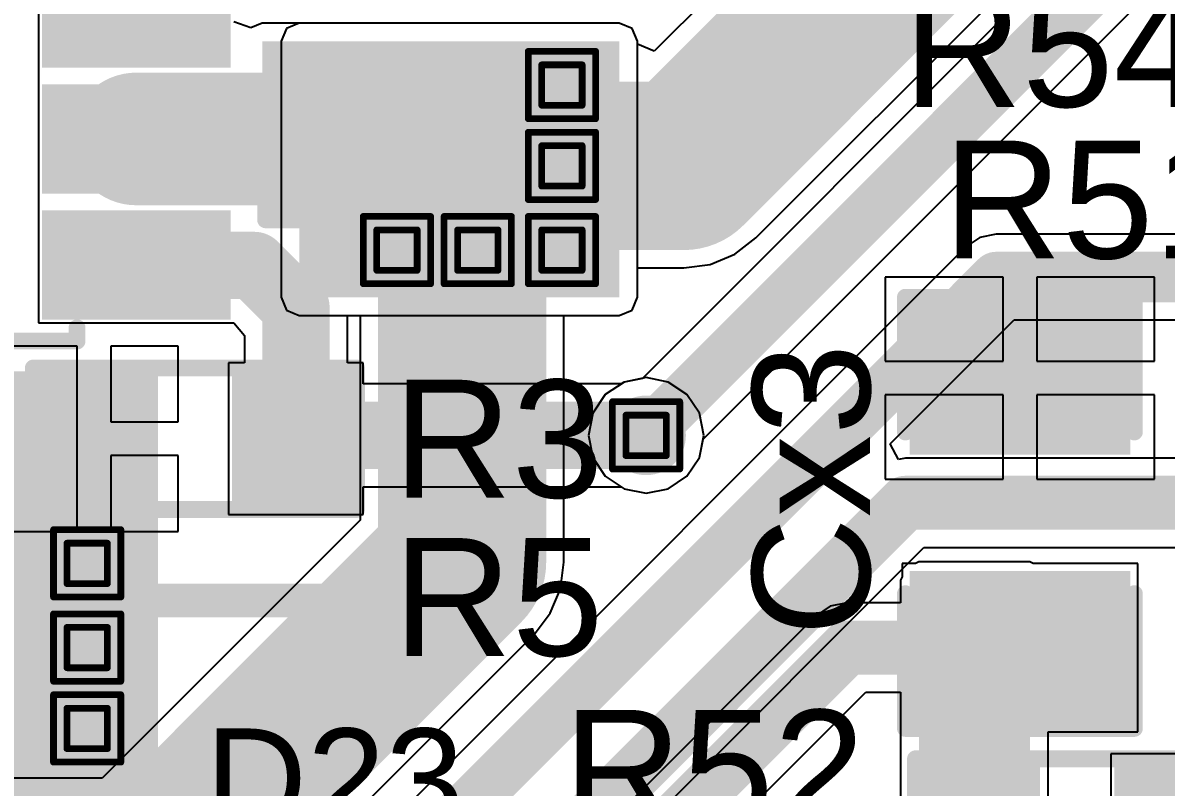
# Model space of a CAD drawing. Header units: inches. Extents: x -0.3 to 9.9, y -0.4 to 5.
# Drawn here: x 1.0019 to 1.3414, y 0.4056 to 0.6325 of the extents above; entities that cross this region are included whole.
import ezdxf

# ---------------------------------------------------------------- set-up
doc = ezdxf.new("R2010")
doc.units = ezdxf.units.IN
doc.header["$MEASUREMENT"] = 0
for name, color, linetype in [('Bottom Layer', 5, 'Continuous'), ('Bottom Solder', 6, 'Continuous'), ('Drill Drawing', 1, 'Continuous'), ('Top Layer', 1, 'Continuous'), ('Top Overlay', 2, 'Continuous'), ('Top Paste', 8, 'Continuous'), ('Top Solder', 216, 'Continuous'), ('Via Holes', 16, 'Continuous')]:
    doc.layers.add(name, color=color, linetype=linetype)
doc.styles.add('Arial', font='', dxfattribs={"height": 0.2})
doc.styles.get('Arial').set_extended_font_data('Arial')

# ---------------------------------------------------------------- blocks, each defined once
blk = doc.blocks.new('R___0603_21')
at = {"layer": 'Top Layer'}
for points in [[(-0.015, 0.0175), (-0.015, -0.0175), (-0.045, -0.0175), (-0.045, 0.0175)], [(0.045, 0.0175), (0.045, -0.0175), (0.015, -0.0175), (0.015, 0.0175)]]:
    blk.add_hatch(color=1, dxfattribs=at).paths.add_polyline_path(points)
at = {"layer": 'Top Paste'}
for points in [[(-0.015, 0.0175), (-0.015, -0.0175), (-0.045, -0.0175), (-0.045, 0.0175)], [(0.045, 0.0175), (0.045, -0.0175), (0.015, -0.0175), (0.015, 0.0175)]]:
    blk.add_hatch(color=8, dxfattribs=at).paths.add_polyline_path(points)
at = {"layer": 'Top Solder'}
for points in [[(-0.011, 0.0215), (-0.011, -0.0215), (-0.049, -0.0215), (-0.049, 0.0215)], [(0.049, 0.0215), (0.049, -0.0215), (0.011, -0.0215), (0.011, 0.0215)]]:
    blk.add_hatch(color=216, dxfattribs=at).paths.add_polyline_path(points)
at = {"layer": 'Top Overlay', "const_width": 0.005}
for points in [[(-0.048, 0.021), (-0.048, -0.021)], [(0.048, 0.021), (-0.048, 0.021)], [(0.048, 0.021), (0.048, -0.021)], [(0.048, -0.021), (-0.048, -0.021)]]:
    blk.add_lwpolyline(points, dxfattribs=at)
at = {"layer": 'Top Overlay', "const_width": 0.0025}
for points in [[(-0.04925, 0.021, 1), (-0.04675, 0.021, 1)], [(-0.04925, 0.021, 1), (-0.04675, 0.021, 1)], [(0.04675, 0.021, 1), (0.04925, 0.021, 1)], [(0.04675, 0.021, 1), (0.04925, 0.021, 1)], [(-0.04925, -0.021, 1), (-0.04675, -0.021, 1)], [(-0.04925, -0.021, 1), (-0.04675, -0.021, 1)], [(0.04675, -0.021, 1), (0.04925, -0.021, 1)], [(0.04675, -0.021, 1), (0.04925, -0.021, 1)]]:
    blk.add_lwpolyline(points, format="xyb", close=True, dxfattribs=at)
blk = doc.blocks.new('C___0805_25')
at = {"layer": 'Top Layer'}
for points in [[(-0.06, 0.03), (-0.02, 0.03), (-0.02, -0.03), (-0.06, -0.03)], [(0.02, 0.03), (0.06, 0.03), (0.06, -0.03), (0.02, -0.03)]]:
    blk.add_hatch(color=1, dxfattribs=at).paths.add_polyline_path(points)
at = {"layer": 'Top Paste'}
for points in [[(-0.06, 0.03), (-0.02, 0.03), (-0.02, -0.03), (-0.06, -0.03)], [(0.02, 0.03), (0.06, 0.03), (0.06, -0.03), (0.02, -0.03)]]:
    blk.add_hatch(color=8, dxfattribs=at).paths.add_polyline_path(points)
at = {"layer": 'Top Solder'}
for points in [[(-0.06276, 0.03276), (-0.01724, 0.03276), (-0.01724, -0.03276), (-0.06276, -0.03276)], [(0.01724, 0.03276), (0.06276, 0.03276), (0.06276, -0.03276), (0.01724, -0.03276)]]:
    blk.add_hatch(color=216, dxfattribs=at).paths.add_polyline_path(points)
at = {"layer": 'Top Overlay', "const_width": 0.005}
for points in [[(-0.024, 0.034), (-0.064, 0.034)], [(-0.064, -0.034), (-0.064, 0.034)], [(0.064, 0.034), (0.024, 0.034)], [(0.064, -0.034), (0.064, 0.034)], [(-0.024, -0.034), (-0.064, -0.034)], [(0.064, -0.034), (0.024, -0.034)]]:
    blk.add_lwpolyline(points, dxfattribs=at)
at = {"layer": 'Top Overlay', "const_width": 0.0025}
for points in [[(-0.06525, 0.034, 1), (-0.06275, 0.034, 1)], [(-0.06525, 0.034, 1), (-0.06275, 0.034, 1)], [(-0.02525, 0.034, 1), (-0.02275, 0.034, 1)], [(0.02275, 0.034, 1), (0.02525, 0.034, 1)], [(0.06275, 0.034, 1), (0.06525, 0.034, 1)], [(0.06275, 0.034, 1), (0.06525, 0.034, 1)], [(-0.06525, -0.034, 1), (-0.06275, -0.034, 1)], [(-0.06525, -0.034, 1), (-0.06275, -0.034, 1)], [(-0.02525, -0.034, 1), (-0.02275, -0.034, 1)], [(0.02275, -0.034, 1), (0.02525, -0.034, 1)], [(0.06275, -0.034, 1), (0.06525, -0.034, 1)], [(0.06275, -0.034, 1), (0.06525, -0.034, 1)]]:
    blk.add_lwpolyline(points, format="xyb", close=True, dxfattribs=at)
blk = doc.blocks.new('C___0805_44')
at = {"layer": 'Top Layer'}
for points in [[(-0.06, 0.03), (-0.02, 0.03), (-0.02, -0.03), (-0.06, -0.03)], [(0.02, 0.03), (0.06, 0.03), (0.06, -0.03), (0.02, -0.03)]]:
    blk.add_hatch(color=1, dxfattribs=at).paths.add_polyline_path(points)
at = {"layer": 'Top Paste'}
for points in [[(-0.06, 0.03), (-0.02, 0.03), (-0.02, -0.03), (-0.06, -0.03)], [(0.02, 0.03), (0.06, 0.03), (0.06, -0.03), (0.02, -0.03)]]:
    blk.add_hatch(color=8, dxfattribs=at).paths.add_polyline_path(points)
at = {"layer": 'Top Solder'}
for points in [[(-0.06276, 0.03276), (-0.01724, 0.03276), (-0.01724, -0.03276), (-0.06276, -0.03276)], [(0.01724, 0.03276), (0.06276, 0.03276), (0.06276, -0.03276), (0.01724, -0.03276)]]:
    blk.add_hatch(color=216, dxfattribs=at).paths.add_polyline_path(points)
at = {"layer": 'Top Overlay', "const_width": 0.005}
for points in [[(-0.064, -0.034), (-0.064, 0.034)], [(-0.024, 0.034), (-0.064, 0.034)], [(0.064, 0.034), (0.024, 0.034)], [(0.064, -0.034), (0.064, 0.034)], [(-0.024, -0.034), (-0.064, -0.034)], [(0.064, -0.034), (0.024, -0.034)]]:
    blk.add_lwpolyline(points, dxfattribs=at)
at = {"layer": 'Top Overlay', "const_width": 0.0025}
for points in [[(-0.06525, 0.034, 1), (-0.06275, 0.034, 1)], [(-0.06525, 0.034, 1), (-0.06275, 0.034, 1)], [(-0.02525, 0.034, 1), (-0.02275, 0.034, 1)], [(0.02275, 0.034, 1), (0.02525, 0.034, 1)], [(0.06275, 0.034, 1), (0.06525, 0.034, 1)], [(0.06275, 0.034, 1), (0.06525, 0.034, 1)], [(-0.06525, -0.034, 1), (-0.06275, -0.034, 1)], [(-0.06525, -0.034, 1), (-0.06275, -0.034, 1)], [(-0.02525, -0.034, 1), (-0.02275, -0.034, 1)], [(0.02275, -0.034, 1), (0.02525, -0.034, 1)], [(0.06275, -0.034, 1), (0.06525, -0.034, 1)], [(0.06275, -0.034, 1), (0.06525, -0.034, 1)]]:
    blk.add_lwpolyline(points, format="xyb", close=True, dxfattribs=at)
blk = doc.blocks.new('SOT_23_6_57')
at = {"layer": 'Top Layer'}
for points in [[(-0.07559, 0.04961), (-0.02756, 0.04961), (-0.02756, 0.0252), (-0.07559, 0.0252)], [(0.02756, 0.04961), (0.07559, 0.04961), (0.07559, 0.0252), (0.02756, 0.0252)], [(-0.07559, 0.0122), (-0.02756, 0.0122), (-0.02756, -0.0122), (-0.07559, -0.0122)], [(0.02756, 0.0122), (0.07559, 0.0122), (0.07559, -0.0122), (0.02756, -0.0122)], [(-0.07559, -0.0252), (-0.02756, -0.0252), (-0.02756, -0.04961), (-0.07559, -0.04961)], [(0.02756, -0.0252), (0.07559, -0.0252), (0.07559, -0.04961), (0.02756, -0.04961)]]:
    blk.add_hatch(color=1, dxfattribs=at).paths.add_polyline_path(points)
at = {"layer": 'Top Paste'}
for points in [[(-0.07559, 0.04961), (-0.02756, 0.04961), (-0.02756, 0.0252), (-0.07559, 0.0252)], [(0.02756, 0.04961), (0.07559, 0.04961), (0.07559, 0.0252), (0.02756, 0.0252)], [(-0.07559, 0.0122), (-0.02756, 0.0122), (-0.02756, -0.0122), (-0.07559, -0.0122)], [(0.02756, 0.0122), (0.07559, 0.0122), (0.07559, -0.0122), (0.02756, -0.0122)], [(-0.07559, -0.0252), (-0.02756, -0.0252), (-0.02756, -0.04961), (-0.07559, -0.04961)], [(0.02756, -0.0252), (0.07559, -0.0252), (0.07559, -0.04961), (0.02756, -0.04961)]]:
    blk.add_hatch(color=8, dxfattribs=at).paths.add_polyline_path(points)
at = {"layer": 'Top Solder'}
for points in [[(-0.07959, 0.05361), (-0.02356, 0.05361), (-0.02356, 0.0212), (-0.07959, 0.0212)], [(0.02356, 0.05361), (0.07959, 0.05361), (0.07959, 0.0212), (0.02356, 0.0212)], [(-0.07959, 0.0162), (-0.02356, 0.0162), (-0.02356, -0.0162), (-0.07959, -0.0162)], [(0.02356, 0.0162), (0.07959, 0.0162), (0.07959, -0.0162), (0.02356, -0.0162)], [(-0.07959, -0.0212), (-0.02356, -0.0212), (-0.02356, -0.05361), (-0.07959, -0.05361)], [(0.02356, -0.0212), (0.07959, -0.0212), (0.07959, -0.05361), (0.02356, -0.05361)]]:
    blk.add_hatch(color=216, dxfattribs=at).paths.add_polyline_path(points)
at = {"layer": 'Top Overlay', "const_width": 0.005}
for points in [[(-0.035, 0.06), (0.034, 0.06)], [(-0.035, 0.05606), (-0.035, 0.06)], [(0.034, 0.05606), (0.034, 0.06)], [(-0.086, 0.043), (-0.081, 0.038)], [(-0.086, 0.033), (-0.086, 0.043)], [(-0.086, 0.033), (-0.081, 0.038)], [(-0.035, -0.06), (-0.035, -0.05606)], [(0.034, -0.06), (0.034, -0.05606)], [(-0.035, -0.06), (0.034, -0.06)]]:
    blk.add_lwpolyline(points, dxfattribs=at)
at = {"layer": 'Top Overlay', "const_width": 0.0025}
for points in [[(-0.03625, 0.06, 1), (-0.03375, 0.06, 1)], [(-0.03625, 0.06, 1), (-0.03375, 0.06, 1)], [(0.03275, 0.06, 1), (0.03525, 0.06, 1)], [(0.03275, 0.06, 1), (0.03525, 0.06, 1)], [(-0.03625, 0.05606, 1), (-0.03375, 0.05606, 1)], [(0.03275, 0.05606, 1), (0.03525, 0.05606, 1)], [(-0.08725, 0.043, 1), (-0.08475, 0.043, 1)], [(-0.08725, 0.043, 1), (-0.08475, 0.043, 1)], [(-0.08225, 0.038, 1), (-0.07975, 0.038, 1)], [(-0.08225, 0.038, 1), (-0.07975, 0.038, 1)], [(-0.08725, 0.033, 1), (-0.08475, 0.033, 1)], [(-0.08725, 0.033, 1), (-0.08475, 0.033, 1)], [(-0.03625, -0.05606, 1), (-0.03375, -0.05606, 1)], [(0.03275, -0.05606, 1), (0.03525, -0.05606, 1)], [(-0.03625, -0.06, 1), (-0.03375, -0.06, 1)], [(-0.03625, -0.06, 1), (-0.03375, -0.06, 1)], [(0.03275, -0.06, 1), (0.03525, -0.06, 1)], [(0.03275, -0.06, 1), (0.03525, -0.06, 1)]]:
    blk.add_lwpolyline(points, format="xyb", close=True, dxfattribs=at)
blk = doc.blocks.new('R___0603_101')
at = {"layer": 'Top Layer'}
for points in [[(-0.015, 0.0175), (-0.015, -0.0175), (-0.045, -0.0175), (-0.045, 0.0175)], [(0.045, 0.0175), (0.045, -0.0175), (0.015, -0.0175), (0.015, 0.0175)]]:
    blk.add_hatch(color=1, dxfattribs=at).paths.add_polyline_path(points)
at = {"layer": 'Top Paste'}
for points in [[(-0.015, 0.0175), (-0.015, -0.0175), (-0.045, -0.0175), (-0.045, 0.0175)], [(0.045, 0.0175), (0.045, -0.0175), (0.015, -0.0175), (0.015, 0.0175)]]:
    blk.add_hatch(color=8, dxfattribs=at).paths.add_polyline_path(points)
at = {"layer": 'Top Solder'}
for points in [[(-0.011, 0.0215), (-0.011, -0.0215), (-0.049, -0.0215), (-0.049, 0.0215)], [(0.049, 0.0215), (0.049, -0.0215), (0.011, -0.0215), (0.011, 0.0215)]]:
    blk.add_hatch(color=216, dxfattribs=at).paths.add_polyline_path(points)
at = {"layer": 'Top Overlay', "const_width": 0.005}
for points in [[(-0.048, 0.021), (0.048, 0.021)], [(-0.048, -0.021), (-0.048, 0.021)], [(0.048, -0.021), (0.048, 0.021)], [(-0.048, -0.021), (0.048, -0.021)]]:
    blk.add_lwpolyline(points, dxfattribs=at)
at = {"layer": 'Top Overlay', "const_width": 0.0025}
for points in [[(-0.04925, 0.021, 1), (-0.04675, 0.021, 1)], [(-0.04925, 0.021, 1), (-0.04675, 0.021, 1)], [(0.04675, 0.021, 1), (0.04925, 0.021, 1)], [(0.04675, 0.021, 1), (0.04925, 0.021, 1)], [(-0.04925, -0.021, 1), (-0.04675, -0.021, 1)], [(-0.04925, -0.021, 1), (-0.04675, -0.021, 1)], [(0.04675, -0.021, 1), (0.04925, -0.021, 1)], [(0.04675, -0.021, 1), (0.04925, -0.021, 1)]]:
    blk.add_lwpolyline(points, format="xyb", close=True, dxfattribs=at)

msp = doc.modelspace()

# ---------------------------------------------------------------- hatches: boundary and pattern name
at = {"layer": 'Bottom Layer'}
msp.add_hatch(color=5, dxfattribs=at).paths.add_polyline_path([(1.084, 0.551), (1.179, 0.551), (1.179, 0.627), (1.084, 0.627)])
h = msp.add_hatch(color=5, dxfattribs=at)
edge = h.paths.add_edge_path()
edge.add_arc((1.162, 0.614), 0.01181, 0, 360)
h = msp.add_hatch(color=5, dxfattribs=at)
edge = h.paths.add_edge_path()
edge.add_arc((1.162, 0.59), 0.01181, 0, 360)
h = msp.add_hatch(color=5, dxfattribs=at)
edge = h.paths.add_edge_path()
edge.add_arc((1.113, 0.565), 0.01181, 0, 360)
h = msp.add_hatch(color=5, dxfattribs=at)
edge = h.paths.add_edge_path()
edge.add_arc((1.137, 0.565), 0.01181, 0, 360)
h = msp.add_hatch(color=5, dxfattribs=at)
edge = h.paths.add_edge_path()
edge.add_arc((1.162, 0.565), 0.01181, 0, 360)
h = msp.add_hatch(color=5, dxfattribs=at)
edge = h.paths.add_edge_path()
edge.add_arc((1.187, 0.51), 0.01181, 0, 360)
h = msp.add_hatch(color=5, dxfattribs=at)
edge = h.paths.add_edge_path()
edge.add_arc((1.021, 0.472), 0.01181, 0, 360)
h = msp.add_hatch(color=5, dxfattribs=at)
edge = h.paths.add_edge_path()
edge.add_arc((1.021, 0.447), 0.01181, 0, 360)
h = msp.add_hatch(color=5, dxfattribs=at)
edge = h.paths.add_edge_path()
edge.add_arc((1.021, 0.423), 0.01181, 0, 360)
at = {"layer": 'Bottom Solder'}
h = msp.add_hatch(color=6, dxfattribs=at)
edge = h.paths.add_edge_path()
edge.add_arc((1.162, 0.614), 0.00591, 0, 360)
h = msp.add_hatch(color=6, dxfattribs=at)
edge = h.paths.add_edge_path()
edge.add_arc((1.162, 0.59), 0.00591, 0, 360)
h = msp.add_hatch(color=6, dxfattribs=at)
edge = h.paths.add_edge_path()
edge.add_arc((1.113, 0.565), 0.00591, 0, 360)
h = msp.add_hatch(color=6, dxfattribs=at)
edge = h.paths.add_edge_path()
edge.add_arc((1.137, 0.565), 0.00591, 0, 360)
h = msp.add_hatch(color=6, dxfattribs=at)
edge = h.paths.add_edge_path()
edge.add_arc((1.162, 0.565), 0.00591, 0, 360)
h = msp.add_hatch(color=6, dxfattribs=at)
edge = h.paths.add_edge_path()
edge.add_arc((1.187, 0.51), 0.00591, 0, 360)
h = msp.add_hatch(color=6, dxfattribs=at)
edge = h.paths.add_edge_path()
edge.add_arc((1.021, 0.472), 0.00591, 0, 360)
h = msp.add_hatch(color=6, dxfattribs=at)
edge = h.paths.add_edge_path()
edge.add_arc((1.021, 0.447), 0.00591, 0, 360)
h = msp.add_hatch(color=6, dxfattribs=at)
edge = h.paths.add_edge_path()
edge.add_arc((1.021, 0.423), 0.00591, 0, 360)
at = {"layer": 'Top Layer'}
for points in [[(1.179, 0.627), (1.073, 0.627), (1.073, 0.577), (1.179, 0.577)], [(1.098, 0.551), (1.179, 0.551), (1.179, 0.586), (1.098, 0.586)], [(0.951, 0.409), (1.042, 0.409), (1.042, 0.529), (0.951, 0.529)], [(0.929, 0.479), (0.929, 0.332), (1.04195, 0.332), (1.04195, 0.479)], [(1.301, 0.374), (1.301, 0.467), (1.268, 0.467), (1.268, 0.374)]]:
    msp.add_hatch(color=1, dxfattribs=at).paths.add_polyline_path(points)
h = msp.add_hatch(color=1, dxfattribs=at)
edge = h.paths.add_edge_path()
edge.add_arc((1.162, 0.614), 0.01181, 0, 360)
h = msp.add_hatch(color=1, dxfattribs=at)
edge = h.paths.add_edge_path()
edge.add_arc((1.162, 0.59), 0.01181, 0, 360)
h = msp.add_hatch(color=1, dxfattribs=at)
edge = h.paths.add_edge_path()
edge.add_arc((1.113, 0.565), 0.01181, 0, 360)
h = msp.add_hatch(color=1, dxfattribs=at)
edge = h.paths.add_edge_path()
edge.add_arc((1.137, 0.565), 0.01181, 0, 360)
h = msp.add_hatch(color=1, dxfattribs=at)
edge = h.paths.add_edge_path()
edge.add_arc((1.162, 0.565), 0.01181, 0, 360)
h = msp.add_hatch(color=1, dxfattribs=at)
edge = h.paths.add_edge_path()
edge.add_arc((1.187, 0.51), 0.01181, 0, 360)
h = msp.add_hatch(color=1, dxfattribs=at)
edge = h.paths.add_edge_path()
edge.add_arc((1.021, 0.472), 0.01181, 0, 360)
h = msp.add_hatch(color=1, dxfattribs=at)
edge = h.paths.add_edge_path()
edge.add_arc((1.021, 0.447), 0.01181, 0, 360)
h = msp.add_hatch(color=1, dxfattribs=at)
edge = h.paths.add_edge_path()
edge.add_arc((1.021, 0.423), 0.01181, 0, 360)
at = {"layer": 'Top Solder'}
h = msp.add_hatch(color=216, dxfattribs=at)
edge = h.paths.add_edge_path()
edge.add_arc((1.162, 0.614), 0.00591, 0, 360)
h = msp.add_hatch(color=216, dxfattribs=at)
edge = h.paths.add_edge_path()
edge.add_arc((1.162, 0.59), 0.00591, 0, 360)
h = msp.add_hatch(color=216, dxfattribs=at)
edge = h.paths.add_edge_path()
edge.add_arc((1.113, 0.565), 0.00591, 0, 360)
h = msp.add_hatch(color=216, dxfattribs=at)
edge = h.paths.add_edge_path()
edge.add_arc((1.137, 0.565), 0.00591, 0, 360)
h = msp.add_hatch(color=216, dxfattribs=at)
edge = h.paths.add_edge_path()
edge.add_arc((1.162, 0.565), 0.00591, 0, 360)
h = msp.add_hatch(color=216, dxfattribs=at)
edge = h.paths.add_edge_path()
edge.add_arc((1.187, 0.51), 0.00591, 0, 360)
h = msp.add_hatch(color=216, dxfattribs=at)
edge = h.paths.add_edge_path()
edge.add_arc((1.021, 0.472), 0.00591, 0, 360)
h = msp.add_hatch(color=216, dxfattribs=at)
edge = h.paths.add_edge_path()
edge.add_arc((1.021, 0.447), 0.00591, 0, 360)
h = msp.add_hatch(color=216, dxfattribs=at)
edge = h.paths.add_edge_path()
edge.add_arc((1.021, 0.423), 0.00591, 0, 360)
at = {"layer": 'Via Holes'}
h = msp.add_hatch(color=7, dxfattribs=at)
edge = h.paths.add_edge_path()
edge.add_arc((1.162, 0.614), 0.00591, 0, 360)
h = msp.add_hatch(color=7, dxfattribs=at)
edge = h.paths.add_edge_path()
edge.add_arc((1.162, 0.59), 0.00591, 0, 360)
h = msp.add_hatch(color=7, dxfattribs=at)
edge = h.paths.add_edge_path()
edge.add_arc((1.113, 0.565), 0.00591, 0, 360)
h = msp.add_hatch(color=7, dxfattribs=at)
edge = h.paths.add_edge_path()
edge.add_arc((1.137, 0.565), 0.00591, 0, 360)
h = msp.add_hatch(color=7, dxfattribs=at)
edge = h.paths.add_edge_path()
edge.add_arc((1.162, 0.565), 0.00591, 0, 360)
h = msp.add_hatch(color=7, dxfattribs=at)
edge = h.paths.add_edge_path()
edge.add_arc((1.187, 0.51), 0.00591, 0, 360)
h = msp.add_hatch(color=7, dxfattribs=at)
edge = h.paths.add_edge_path()
edge.add_arc((1.021, 0.472), 0.00591, 0, 360)
h = msp.add_hatch(color=7, dxfattribs=at)
edge = h.paths.add_edge_path()
edge.add_arc((1.021, 0.447), 0.00591, 0, 360)
h = msp.add_hatch(color=7, dxfattribs=at)
edge = h.paths.add_edge_path()
edge.add_arc((1.021, 0.423), 0.00591, 0, 360)

# ---------------------------------------------------------------- linework, layer by layer
at = {"layer": 'Bottom Layer'}
for p, q in [((1.25774, 0.69236), (1.18941, 0.62403)), ((1.32626, 0.66728), (1.1859, 0.52692)), ((1.21957, 0.5686), (1.3094, 0.65843)), ((1.20392, 0.5089), (1.34801, 0.65299)), ((1.084, 0.63241), (1.08017, 0.63083)), ((1.179, 0.63241), (1.084, 0.63241)), ((1.18283, 0.63083), (1.179, 0.63241)), ((1.08017, 0.63083), (1.07859, 0.627)), ((1.18441, 0.627), (1.18283, 0.63083)), ((1.07859, 0.627), (1.07859, 0.551)), ((1.18441, 0.6261), (1.18441, 0.627)), ((1.18941, 0.62403), (1.18441, 0.6261)), ((1.2133, 0.5638), (1.21957, 0.5686)), ((1.28612, 0.56877), (1.28199, 0.56601)), ((1.291, 0.56974), (1.28612, 0.56877)), ((1.46482, 0.56974), (1.291, 0.56974)), ((1.28199, 0.56601), (1.09499, 0.37901)), ((1.20601, 0.56077), (1.2133, 0.5638)), ((1.19817, 0.55974), (1.20601, 0.56077)), ((1.18441, 0.551), (1.18441, 0.55974)), ((1.18441, 0.55974), (1.19817, 0.55974)), ((1.07859, 0.551), (1.08017, 0.54717)), ((1.18283, 0.54717), (1.18441, 0.551)), ((1.08017, 0.54717), (1.084, 0.54559)), ((1.179, 0.54559), (1.18283, 0.54717)), ((1.084, 0.54559), (1.10206, 0.54559)), ((1.10206, 0.54559), (1.10206, 0.48485)), ((1.16257, 0.47232), (1.16257, 0.54559)), ((1.16257, 0.54559), (1.179, 0.54559)), ((1.25948, 0.50745), (1.29628, 0.54426)), ((1.29628, 0.54426), (1.46482, 0.54426)), ((1.1859, 0.52692), (1.18044, 0.52584)), ((1.18044, 0.52584), (1.17488, 0.52212)), ((1.17488, 0.52212), (1.17116, 0.51656)), ((1.17116, 0.51656), (1.16986, 0.51)), ((1.16986, 0.51), (1.17116, 0.50344)), ((1.20284, 0.50344), (1.20392, 0.5089)), ((1.26194, 0.50284), (1.25948, 0.50745)), ((1.17116, 0.50344), (1.17488, 0.49788)), ((1.19912, 0.49788), (1.20284, 0.50344)), ((1.264, 0.50325), (1.26194, 0.50284)), ((1.48151, 0.50325), (1.264, 0.50325)), ((1.17488, 0.49788), (1.18044, 0.49416)), ((1.19356, 0.49416), (1.19912, 0.49788)), ((1.18044, 0.49416), (1.187, 0.49286)), ((1.187, 0.49286), (1.19356, 0.49416)), ((1.10206, 0.48485), (1.02541, 0.40821)), ((1.16625, 0.37351), (1.26949, 0.47675)), ((1.26949, 0.47675), (1.41649, 0.47675)), ((1.16154, 0.46448), (1.16257, 0.47232)), ((1.15852, 0.45719), (1.16154, 0.46448)), ((1.15371, 0.45092), (1.15852, 0.45719)), ((1.05934, 0.35655), (1.15371, 0.45092)), ((1.02541, 0.40821), (0.88661, 0.40821))]:
    msp.add_line(p, q, dxfattribs=at)
for points, const_width in [([(1.19817, 0.59), (1.288, 0.67983)], 0.05), ([(1.187, 0.51), (1.339, 0.662)], 0.015), ([(1.162, 0.59), (1.19817, 0.59)], 0.05), ([(1.13232, 0.47232), (1.13232, 0.583)], 0.05), ([(1.104, 0.37), (1.291, 0.557)], 0.015), ([(1.291, 0.557), (1.476, 0.557)], 0.015), ([(1.03795, 0.37795), (1.13232, 0.47232)], 0.05), ([(1.153, 0.379), (1.264, 0.49)], 0.016), ([(1.264, 0.49), (1.487, 0.49)], 0.016)]:
    msp.add_lwpolyline(points, dxfattribs=dict(at, const_width=const_width))
for points, const_width in [([(1.1495, 0.59, 1), (1.1745, 0.59, 1)], 0.025), ([(1.18568, 0.59, 1), (1.21067, 0.59, 1)], 0.025), ([(1.18568, 0.59, 1), (1.21067, 0.59, 1)], 0.025), ([(1.11982, 0.583, 1), (1.14482, 0.583, 1)], 0.025), ([(1.28725, 0.557, 1), (1.29475, 0.557, 1)], 0.0075), ([(1.28725, 0.557, 1), (1.29475, 0.557, 1)], 0.0075), ([(1.18325, 0.51, 1), (1.19075, 0.51, 1)], 0.0075), ([(1.11982, 0.47232, 1), (1.14482, 0.47232, 1)], 0.025), ([(1.11982, 0.47232, 1), (1.14482, 0.47232, 1)], 0.025), ([(1.26, 0.49, 1), (1.268, 0.49, 1)], 0.008), ([(1.26, 0.49, 1), (1.268, 0.49, 1)], 0.008)]:
    msp.add_lwpolyline(points, format="xyb", close=True, dxfattribs=dict(at, const_width=const_width))
at = {"layer": 'Drill Drawing', "const_width": 0.002}
for points in [[(1.152, 0.624), (1.172, 0.624)], [(1.152, 0.604), (1.152, 0.624)], [(1.172, 0.604), (1.172, 0.624)], [(1.156, 0.62), (1.168, 0.62)], [(1.156, 0.608), (1.156, 0.62)], [(1.168, 0.608), (1.168, 0.62)], [(1.156, 0.608), (1.168, 0.608)], [(1.152, 0.604), (1.172, 0.604)], [(1.152, 0.6), (1.172, 0.6)], [(1.152, 0.58), (1.152, 0.6)], [(1.172, 0.58), (1.172, 0.6)], [(1.156, 0.596), (1.168, 0.596)], [(1.156, 0.584), (1.156, 0.596)], [(1.168, 0.584), (1.168, 0.596)], [(1.156, 0.584), (1.168, 0.584)], [(1.152, 0.58), (1.172, 0.58)], [(1.103, 0.575), (1.123, 0.575)], [(1.103, 0.555), (1.103, 0.575)], [(1.123, 0.555), (1.123, 0.575)], [(1.127, 0.575), (1.147, 0.575)], [(1.127, 0.555), (1.127, 0.575)], [(1.147, 0.555), (1.147, 0.575)], [(1.152, 0.575), (1.172, 0.575)], [(1.152, 0.555), (1.152, 0.575)], [(1.172, 0.555), (1.172, 0.575)], [(1.107, 0.571), (1.119, 0.571)], [(1.107, 0.559), (1.107, 0.571)], [(1.119, 0.559), (1.119, 0.571)], [(1.131, 0.571), (1.143, 0.571)], [(1.131, 0.559), (1.131, 0.571)], [(1.143, 0.559), (1.143, 0.571)], [(1.156, 0.571), (1.168, 0.571)], [(1.156, 0.559), (1.156, 0.571)], [(1.168, 0.559), (1.168, 0.571)], [(1.107, 0.559), (1.119, 0.559)], [(1.131, 0.559), (1.143, 0.559)], [(1.156, 0.559), (1.168, 0.559)], [(1.103, 0.555), (1.123, 0.555)], [(1.127, 0.555), (1.147, 0.555)], [(1.152, 0.555), (1.172, 0.555)], [(1.177, 0.52), (1.197, 0.52)], [(1.177, 0.5), (1.177, 0.52)], [(1.197, 0.5), (1.197, 0.52)], [(1.181, 0.516), (1.193, 0.516)], [(1.181, 0.504), (1.181, 0.516)], [(1.193, 0.504), (1.193, 0.516)], [(1.181, 0.504), (1.193, 0.504)], [(1.177, 0.5), (1.197, 0.5)], [(1.011, 0.482), (1.031, 0.482)], [(1.011, 0.462), (1.011, 0.482)], [(1.031, 0.462), (1.031, 0.482)], [(1.015, 0.478), (1.027, 0.478)], [(1.015, 0.466), (1.015, 0.478)], [(1.027, 0.466), (1.027, 0.478)], [(1.015, 0.466), (1.027, 0.466)], [(1.011, 0.462), (1.031, 0.462)], [(1.011, 0.457), (1.031, 0.457)], [(1.011, 0.437), (1.011, 0.457)], [(1.031, 0.437), (1.031, 0.457)], [(1.015, 0.453), (1.027, 0.453)], [(1.015, 0.441), (1.015, 0.453)], [(1.027, 0.441), (1.027, 0.453)], [(1.015, 0.441), (1.027, 0.441)], [(1.011, 0.437), (1.031, 0.437)], [(1.011, 0.433), (1.031, 0.433)], [(1.011, 0.413), (1.011, 0.433)], [(1.031, 0.413), (1.031, 0.433)], [(1.015, 0.429), (1.027, 0.429)], [(1.015, 0.417), (1.015, 0.429)], [(1.027, 0.417), (1.027, 0.429)], [(1.015, 0.417), (1.027, 0.417)], [(1.011, 0.413), (1.031, 0.413)]]:
    msp.add_lwpolyline(points, dxfattribs=at)
at = {"layer": 'Drill Drawing', "const_width": 0.001}
for points in [[(1.1515, 0.624, 1), (1.1525, 0.624, 1)], [(1.1515, 0.624, 1), (1.1525, 0.624, 1)], [(1.1715, 0.624, 1), (1.1725, 0.624, 1)], [(1.1715, 0.624, 1), (1.1725, 0.624, 1)], [(1.1555, 0.62, 1), (1.1565, 0.62, 1)], [(1.1555, 0.62, 1), (1.1565, 0.62, 1)], [(1.1675, 0.62, 1), (1.1685, 0.62, 1)], [(1.1675, 0.62, 1), (1.1685, 0.62, 1)], [(1.1555, 0.608, 1), (1.1565, 0.608, 1)], [(1.1555, 0.608, 1), (1.1565, 0.608, 1)], [(1.1675, 0.608, 1), (1.1685, 0.608, 1)], [(1.1675, 0.608, 1), (1.1685, 0.608, 1)], [(1.1515, 0.604, 1), (1.1525, 0.604, 1)], [(1.1515, 0.604, 1), (1.1525, 0.604, 1)], [(1.1715, 0.604, 1), (1.1725, 0.604, 1)], [(1.1715, 0.604, 1), (1.1725, 0.604, 1)], [(1.1515, 0.6, 1), (1.1525, 0.6, 1)], [(1.1515, 0.6, 1), (1.1525, 0.6, 1)], [(1.1715, 0.6, 1), (1.1725, 0.6, 1)], [(1.1715, 0.6, 1), (1.1725, 0.6, 1)], [(1.1555, 0.596, 1), (1.1565, 0.596, 1)], [(1.1555, 0.596, 1), (1.1565, 0.596, 1)], [(1.1675, 0.596, 1), (1.1685, 0.596, 1)], [(1.1675, 0.596, 1), (1.1685, 0.596, 1)], [(1.1555, 0.584, 1), (1.1565, 0.584, 1)], [(1.1555, 0.584, 1), (1.1565, 0.584, 1)], [(1.1675, 0.584, 1), (1.1685, 0.584, 1)], [(1.1675, 0.584, 1), (1.1685, 0.584, 1)], [(1.1515, 0.58, 1), (1.1525, 0.58, 1)], [(1.1515, 0.58, 1), (1.1525, 0.58, 1)], [(1.1715, 0.58, 1), (1.1725, 0.58, 1)], [(1.1715, 0.58, 1), (1.1725, 0.58, 1)], [(1.1025, 0.575, 1), (1.1035, 0.575, 1)], [(1.1025, 0.575, 1), (1.1035, 0.575, 1)], [(1.1225, 0.575, 1), (1.1235, 0.575, 1)], [(1.1225, 0.575, 1), (1.1235, 0.575, 1)], [(1.1265, 0.575, 1), (1.1275, 0.575, 1)], [(1.1265, 0.575, 1), (1.1275, 0.575, 1)], [(1.1465, 0.575, 1), (1.1475, 0.575, 1)], [(1.1465, 0.575, 1), (1.1475, 0.575, 1)], [(1.1515, 0.575, 1), (1.1525, 0.575, 1)], [(1.1515, 0.575, 1), (1.1525, 0.575, 1)], [(1.1715, 0.575, 1), (1.1725, 0.575, 1)], [(1.1715, 0.575, 1), (1.1725, 0.575, 1)], [(1.1065, 0.571, 1), (1.1075, 0.571, 1)], [(1.1065, 0.571, 1), (1.1075, 0.571, 1)], [(1.1185, 0.571, 1), (1.1195, 0.571, 1)], [(1.1185, 0.571, 1), (1.1195, 0.571, 1)], [(1.1305, 0.571, 1), (1.1315, 0.571, 1)], [(1.1305, 0.571, 1), (1.1315, 0.571, 1)], [(1.1425, 0.571, 1), (1.1435, 0.571, 1)], [(1.1425, 0.571, 1), (1.1435, 0.571, 1)], [(1.1555, 0.571, 1), (1.1565, 0.571, 1)], [(1.1555, 0.571, 1), (1.1565, 0.571, 1)], [(1.1675, 0.571, 1), (1.1685, 0.571, 1)], [(1.1675, 0.571, 1), (1.1685, 0.571, 1)], [(1.1065, 0.559, 1), (1.1075, 0.559, 1)], [(1.1065, 0.559, 1), (1.1075, 0.559, 1)], [(1.1185, 0.559, 1), (1.1195, 0.559, 1)], [(1.1185, 0.559, 1), (1.1195, 0.559, 1)], [(1.1305, 0.559, 1), (1.1315, 0.559, 1)], [(1.1305, 0.559, 1), (1.1315, 0.559, 1)], [(1.1425, 0.559, 1), (1.1435, 0.559, 1)], [(1.1425, 0.559, 1), (1.1435, 0.559, 1)], [(1.1555, 0.559, 1), (1.1565, 0.559, 1)], [(1.1555, 0.559, 1), (1.1565, 0.559, 1)], [(1.1675, 0.559, 1), (1.1685, 0.559, 1)], [(1.1675, 0.559, 1), (1.1685, 0.559, 1)], [(1.1025, 0.555, 1), (1.1035, 0.555, 1)], [(1.1025, 0.555, 1), (1.1035, 0.555, 1)], [(1.1225, 0.555, 1), (1.1235, 0.555, 1)], [(1.1225, 0.555, 1), (1.1235, 0.555, 1)], [(1.1265, 0.555, 1), (1.1275, 0.555, 1)], [(1.1265, 0.555, 1), (1.1275, 0.555, 1)], [(1.1465, 0.555, 1), (1.1475, 0.555, 1)], [(1.1465, 0.555, 1), (1.1475, 0.555, 1)], [(1.1515, 0.555, 1), (1.1525, 0.555, 1)], [(1.1515, 0.555, 1), (1.1525, 0.555, 1)], [(1.1715, 0.555, 1), (1.1725, 0.555, 1)], [(1.1715, 0.555, 1), (1.1725, 0.555, 1)], [(1.1765, 0.52, 1), (1.1775, 0.52, 1)], [(1.1765, 0.52, 1), (1.1775, 0.52, 1)], [(1.1965, 0.52, 1), (1.1975, 0.52, 1)], [(1.1965, 0.52, 1), (1.1975, 0.52, 1)], [(1.1805, 0.516, 1), (1.1815, 0.516, 1)], [(1.1805, 0.516, 1), (1.1815, 0.516, 1)], [(1.1925, 0.516, 1), (1.1935, 0.516, 1)], [(1.1925, 0.516, 1), (1.1935, 0.516, 1)], [(1.1805, 0.504, 1), (1.1815, 0.504, 1)], [(1.1805, 0.504, 1), (1.1815, 0.504, 1)], [(1.1925, 0.504, 1), (1.1935, 0.504, 1)], [(1.1925, 0.504, 1), (1.1935, 0.504, 1)], [(1.1765, 0.5, 1), (1.1775, 0.5, 1)], [(1.1765, 0.5, 1), (1.1775, 0.5, 1)], [(1.1965, 0.5, 1), (1.1975, 0.5, 1)], [(1.1965, 0.5, 1), (1.1975, 0.5, 1)], [(1.0105, 0.482, 1), (1.0115, 0.482, 1)], [(1.0105, 0.482, 1), (1.0115, 0.482, 1)], [(1.0305, 0.482, 1), (1.0315, 0.482, 1)], [(1.0305, 0.482, 1), (1.0315, 0.482, 1)], [(1.0145, 0.478, 1), (1.0155, 0.478, 1)], [(1.0145, 0.478, 1), (1.0155, 0.478, 1)], [(1.0265, 0.478, 1), (1.0275, 0.478, 1)], [(1.0265, 0.478, 1), (1.0275, 0.478, 1)], [(1.0145, 0.466, 1), (1.0155, 0.466, 1)], [(1.0145, 0.466, 1), (1.0155, 0.466, 1)], [(1.0265, 0.466, 1), (1.0275, 0.466, 1)], [(1.0265, 0.466, 1), (1.0275, 0.466, 1)], [(1.0105, 0.462, 1), (1.0115, 0.462, 1)], [(1.0105, 0.462, 1), (1.0115, 0.462, 1)], [(1.0305, 0.462, 1), (1.0315, 0.462, 1)], [(1.0305, 0.462, 1), (1.0315, 0.462, 1)], [(1.0105, 0.457, 1), (1.0115, 0.457, 1)], [(1.0105, 0.457, 1), (1.0115, 0.457, 1)], [(1.0305, 0.457, 1), (1.0315, 0.457, 1)], [(1.0305, 0.457, 1), (1.0315, 0.457, 1)], [(1.0145, 0.453, 1), (1.0155, 0.453, 1)], [(1.0145, 0.453, 1), (1.0155, 0.453, 1)], [(1.0265, 0.453, 1), (1.0275, 0.453, 1)], [(1.0265, 0.453, 1), (1.0275, 0.453, 1)], [(1.0145, 0.441, 1), (1.0155, 0.441, 1)], [(1.0145, 0.441, 1), (1.0155, 0.441, 1)], [(1.0265, 0.441, 1), (1.0275, 0.441, 1)], [(1.0265, 0.441, 1), (1.0275, 0.441, 1)], [(1.0105, 0.437, 1), (1.0115, 0.437, 1)], [(1.0105, 0.437, 1), (1.0115, 0.437, 1)], [(1.0305, 0.437, 1), (1.0315, 0.437, 1)], [(1.0305, 0.437, 1), (1.0315, 0.437, 1)], [(1.0105, 0.433, 1), (1.0115, 0.433, 1)], [(1.0105, 0.433, 1), (1.0115, 0.433, 1)], [(1.0305, 0.433, 1), (1.0315, 0.433, 1)], [(1.0305, 0.433, 1), (1.0315, 0.433, 1)], [(1.0145, 0.429, 1), (1.0155, 0.429, 1)], [(1.0145, 0.429, 1), (1.0155, 0.429, 1)], [(1.0265, 0.429, 1), (1.0275, 0.429, 1)], [(1.0265, 0.429, 1), (1.0275, 0.429, 1)], [(1.0145, 0.417, 1), (1.0155, 0.417, 1)], [(1.0145, 0.417, 1), (1.0155, 0.417, 1)], [(1.0265, 0.417, 1), (1.0275, 0.417, 1)], [(1.0265, 0.417, 1), (1.0275, 0.417, 1)], [(1.0105, 0.413, 1), (1.0115, 0.413, 1)], [(1.0105, 0.413, 1), (1.0115, 0.413, 1)], [(1.0305, 0.413, 1), (1.0315, 0.413, 1)], [(1.0305, 0.413, 1), (1.0315, 0.413, 1)]]:
    msp.add_lwpolyline(points, format="xyb", close=True, dxfattribs=at)
at = {"layer": 'Top Layer'}
for p, q in [((1.00656, 0.65261), (1.00656, 0.6182)), ((1.06959, 0.631), (1.06459, 0.63278)), ((1.073, 0.63241), (1.06959, 0.631)), ((1.179, 0.63241), (1.073, 0.63241)), ((1.18283, 0.63083), (1.179, 0.63241)), ((1.18441, 0.627), (1.18283, 0.63083)), ((1.18441, 0.586), (1.18441, 0.627)), ((1.00656, 0.6182), (1.00656, 0.6182)), ((1.00656, 0.6182), (1.00656, 0.6152)), ((1.00656, 0.6152), (1.00656, 0.6152)), ((1.00656, 0.6152), (1.00656, 0.6132)), ((1.00656, 0.6132), (1.00656, 0.5828)), ((1.18441, 0.551), (1.18441, 0.586)), ((1.00656, 0.5828), (1.00656, 0.5808)), ((1.00656, 0.5808), (1.00656, 0.5808)), ((1.00656, 0.5808), (1.00656, 0.5778)), ((1.00656, 0.5778), (1.00656, 0.5778)), ((1.00656, 0.5778), (1.00656, 0.54339)), ((1.293, 0.557), (1.258, 0.557)), ((1.258, 0.557), (1.258, 0.532)), ((1.293, 0.532), (1.293, 0.557)), ((1.338, 0.557), (1.303, 0.557)), ((1.303, 0.557), (1.303, 0.532)), ((1.338, 0.532), (1.338, 0.557)), ((1.18283, 0.54717), (1.18441, 0.551)), ((1.179, 0.54559), (1.18283, 0.54717)), ((1.00656, 0.54339), (1.06459, 0.54339)), ((1.06459, 0.54339), (1.06771, 0.53968)), ((1.09829, 0.5315), (1.09829, 0.54559)), ((1.09829, 0.54559), (1.179, 0.54559)), ((1.018, 0.5365), (0.985, 0.5365)), ((1.018, 0.509), (1.018, 0.5365)), ((1.048, 0.5365), (1.028, 0.5365)), ((1.028, 0.5365), (1.028, 0.514)), ((1.048, 0.514), (1.048, 0.5365)), ((1.06771, 0.53968), (1.06771, 0.5315)), ((1.06771, 0.5315), (1.063, 0.5315)), ((1.063, 0.5315), (1.063, 0.4865)), ((1.103, 0.5315), (1.09829, 0.5315)), ((1.103, 0.52529), (1.103, 0.5315)), ((1.258, 0.532), (1.293, 0.532)), ((1.303, 0.532), (1.338, 0.532)), ((1.187, 0.52714), (1.18044, 0.52584)), ((1.19356, 0.52584), (1.187, 0.52714)), ((1.17963, 0.52529), (1.103, 0.52529)), ((1.18044, 0.52584), (1.17963, 0.52529)), ((1.19912, 0.52212), (1.19356, 0.52584)), ((1.20284, 0.51656), (1.19912, 0.52212)), ((1.293, 0.522), (1.258, 0.522)), ((1.258, 0.522), (1.258, 0.497)), ((1.293, 0.497), (1.293, 0.522)), ((1.338, 0.522), (1.303, 0.522)), ((1.303, 0.522), (1.303, 0.497)), ((1.338, 0.497), (1.338, 0.522)), ((1.20414, 0.51), (1.20284, 0.51656)), ((1.028, 0.514), (1.048, 0.514)), ((1.20284, 0.50344), (1.20414, 0.51)), ((1.018, 0.4815), (1.018, 0.509)), ((1.048, 0.504), (1.028, 0.504)), ((1.028, 0.504), (1.028, 0.4815)), ((1.048, 0.4815), (1.048, 0.504)), ((1.19912, 0.49788), (1.20284, 0.50344)), ((1.19356, 0.49416), (1.19912, 0.49788)), ((1.258, 0.497), (1.293, 0.497)), ((1.303, 0.497), (1.338, 0.497)), ((1.103, 0.4865), (1.103, 0.49471)), ((1.103, 0.49471), (1.17963, 0.49471)), ((1.17963, 0.49471), (1.18044, 0.49416)), ((1.18044, 0.49416), (1.187, 0.49286)), ((1.187, 0.49286), (1.19356, 0.49416)), ((1.063, 0.4865), (1.103, 0.4865)), ((0.98, 0.4815), (1.018, 0.4815)), ((1.028, 0.4815), (1.048, 0.4815)), ((1.26701, 0.472), (1.263, 0.472)), ((1.263, 0.472), (1.263, 0.46799)), ((1.268, 0.47241), (1.26701, 0.472)), ((1.301, 0.47241), (1.268, 0.47241)), ((1.30199, 0.472), (1.301, 0.47241)), ((1.333, 0.472), (1.30199, 0.472)), ((1.333, 0.422), (1.333, 0.472)), ((1.263, 0.46799), (1.26259, 0.467)), ((1.26259, 0.467), (1.26259, 0.46025)), ((1.24163, 0.45925), (1.23733, 0.45637)), ((1.24671, 0.46025), (1.24163, 0.45925)), ((1.26259, 0.46025), (1.24671, 0.46025)), ((1.23733, 0.45637), (1.16263, 0.38167)), ((1.21358, 0.39513), (1.2522, 0.43375)), ((1.2522, 0.43375), (1.26259, 0.43375)), ((1.26259, 0.43375), (1.26259, 0.374)), ((1.30641, 0.374), (1.30641, 0.422)), ((1.30641, 0.422), (1.333, 0.422)), ((1.365, 0.4155), (1.325, 0.4155)), ((1.325, 0.4155), (1.325, 0.3705))]:
    msp.add_line(p, q, dxfattribs=at)
for points, const_width in [([(1.03557, 0.598), (1.108, 0.598)], 0.03937), ([(1.03557, 0.5606), (1.03573, 0.56044)], 0.02), ([(1.03573, 0.56044), (1.07056, 0.56044)], 0.02), ([(1.07056, 0.56044), (1.083, 0.548)], 0.02), ([(1.083, 0.509), (1.083, 0.548)], 0.02), ([(0.98, 0.509), (1.023, 0.509)], 0.03), ([(1.085, 0.507), (1.088, 0.51)], 0.02), ([(1.088, 0.51), (1.187, 0.51)], 0.02), ([(1.083, 0.509), (1.085, 0.507)], 0.015), ([(1.172, 0.37229), (1.24671, 0.447)], 0.016), ([(1.24671, 0.447), (1.298, 0.447)], 0.016), ([(1.288, 0.437), (1.298, 0.447)], 0.016), ([(1.021, 0.423), (1.028, 0.423)], 0.025), ([(1.021, 0.423), (1.0225, 0.4215)], 0.025)]:
    msp.add_lwpolyline(points, dxfattribs=dict(at, const_width=const_width))
for points, const_width in [([(1.02573, 0.598, 1), (1.04542, 0.598, 1)], 0.01969), ([(1.09816, 0.598, 1), (1.11784, 0.598, 1)], 0.01969), ([(1.03057, 0.5606, 1), (1.04057, 0.5606, 1)], 0.01), ([(1.03073, 0.56044, 1), (1.04073, 0.56044, 1)], 0.01), ([(1.03073, 0.56044, 1), (1.04073, 0.56044, 1)], 0.01), ([(1.06556, 0.56044, 1), (1.07556, 0.56044, 1)], 0.01), ([(1.06556, 0.56044, 1), (1.07556, 0.56044, 1)], 0.01), ([(1.078, 0.548, 1), (1.088, 0.548, 1)], 0.01), ([(1.078, 0.548, 1), (1.088, 0.548, 1)], 0.01), ([(1.0155, 0.509, 1), (1.0305, 0.509, 1)], 0.015), ([(1.083, 0.51, 1), (1.093, 0.51, 1)], 0.01), ([(1.083, 0.51, 1), (1.093, 0.51, 1)], 0.01), ([(1.182, 0.51, 1), (1.192, 0.51, 1)], 0.01), ([(1.078, 0.509, 1), (1.088, 0.509, 1)], 0.01), ([(1.08, 0.507, 1), (1.09, 0.507, 1)], 0.01), ([(1.07925, 0.509, 1), (1.08675, 0.509, 1)], 0.0075), ([(1.08125, 0.507, 1), (1.08875, 0.507, 1)], 0.0075), ([(1.24271, 0.447, 1), (1.25071, 0.447, 1)], 0.008), ([(1.24271, 0.447, 1), (1.25071, 0.447, 1)], 0.008), ([(1.294, 0.447, 1), (1.302, 0.447, 1)], 0.008), ([(1.294, 0.447, 1), (1.302, 0.447, 1)], 0.008), ([(1.284, 0.437, 1), (1.292, 0.437, 1)], 0.008), ([(1.01475, 0.423, 1), (1.02725, 0.423, 1)], 0.0125), ([(1.01475, 0.423, 1), (1.02725, 0.423, 1)], 0.0125), ([(1.02175, 0.423, 1), (1.03425, 0.423, 1)], 0.0125), ([(1.01625, 0.4215, 1), (1.02875, 0.4215, 1)], 0.0125)]:
    msp.add_lwpolyline(points, format="xyb", close=True, dxfattribs=dict(at, const_width=const_width))
at = {"layer": 'Top Overlay', "const_width": 0.01}
for points in [[(0.989, 0.484), (1.012, 0.461)], [(1.012, 0.461), (1.101, 0.461)]]:
    msp.add_lwpolyline(points, dxfattribs=at)
at = {"layer": 'Top Overlay', "const_width": 0.005}
for points in [[(1.0095, 0.461, 1), (1.0145, 0.461, 1)], [(1.0095, 0.461, 1), (1.0145, 0.461, 1)], [(1.0985, 0.461, 1), (1.1035, 0.461, 1)]]:
    msp.add_lwpolyline(points, format="xyb", close=True, dxfattribs=at)

# ---------------------------------------------------------------- block references
for name, p, rotation in [('C___0805_44', (1.108, 0.638), 270), ('C___0805_25', (1.298, 0.487), 270), ('R___0603_21', (1.315, 0.393), 180)]:
    msp.add_blockref(name, p, dxfattribs=dict(rotation=rotation))
for name, p in [('SOT_23_6_57', (0.984, 0.598)), ('R___0603_101', (1.053, 0.509))]:
    msp.add_blockref(name, p)

# ---------------------------------------------------------------- texts
at = {"layer": 'Top Overlay', "style": 'Arial'}
for s, height, p in [('R54', 0.035, (1.26335, 0.60751)), ('R51', 0.035, (1.27518, 0.56251)), ('R3', 0.035, (1.11184, 0.49151)), ('R5', 0.035, (1.11184, 0.44451)), ('R52', 0.035, (1.16235, 0.39351)), ('D23', 0.03, (1.05601, 0.393))]:
    msp.add_text(s, height=height, dxfattribs=at).set_placement(p)
msp.add_text('Cx3', height=0.035, rotation=90, dxfattribs=at).set_placement((1.25349, 0.45035))

doc.saveas('drawing.dxf')
